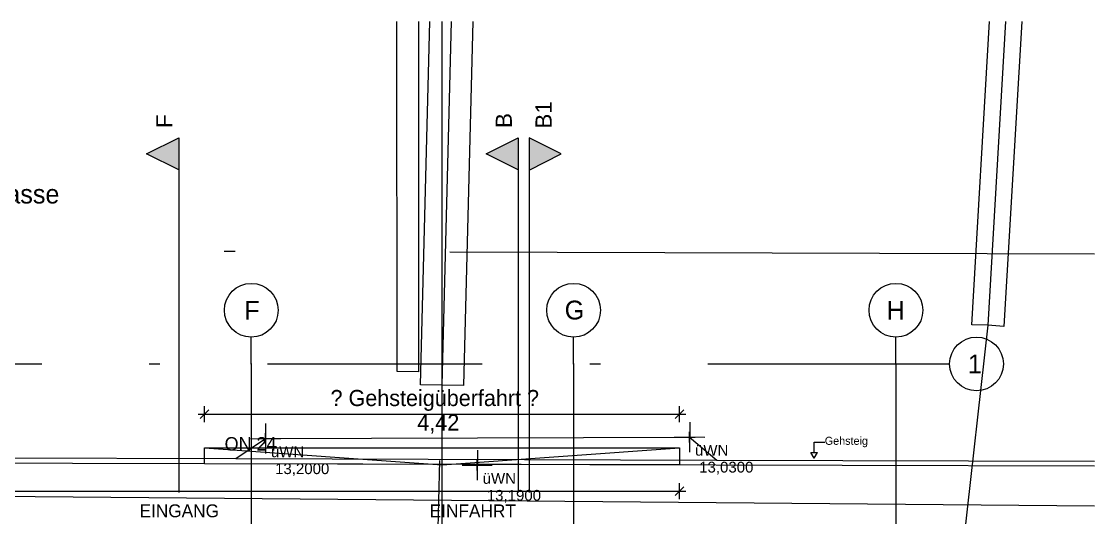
# Model space of a CAD drawing. Header units: metres. Extents: x -3.9 to 83, y -38 to 6.2.
# Drawn here: x 12.86 to 22.85, y 1.57 to 6.19 of the extents above; entities that cross this region are included whole.
import ezdxf

# ---------------------------------------------------------------- set-up
doc = ezdxf.new("R2010")
doc.units = ezdxf.units.M
doc.header["$MEASUREMENT"] = 0
for name, pattern in [('Achse', [0.004, 0.002, -0.001, 0, -0.001]), ('Fernmeldewesen', [0.013, 0.008, -0.005]), ('Fernmeldewesen VERM', [0.03, 0.02, -0.01]), ('GAS VERM', [0.013, 0.008, -0.005]), ('Schnittlinie', [0.006, 0.003, -0.0015, 0, -0.0015]), ('STROM VERM', [0.013, 0.008, -0.005]), ('TRINKWASSERVERS VERM', [0.01, 0.006, -0.002, 0, -0.002])]:
    doc.linetypes.add(name, pattern=pattern)
for name, color, linetype in [('0._EG PP_2_000 Achsraster', 7, 'Continuous'), ('0._EG PP_2_844 Umriss 2D', 7, 'Continuous'), ('0._EG PP_2_851 Marker Schnitt', 7, 'Continuous'), ('0._EG PP_2_910 Allgemein Lageplan Höhen', 7, 'Continuous'), ('0._EG PP_2_915 Allgemein Beschriftung.x', 7, 'Continuous'), ('0._EG PP_2_950 Polierplan Bemaßung', 7, 'Continuous'), ('0._EG PP_2_Fernmeldewesen_Fernmeldekabel.verm', 7, 'Continuous'), ('0._EG PP_2_Gas_Gasleitung.verm', 7, 'Continuous'), ('0._EG PP_2_Gelände_Geländepunkt.verm', 7, 'Continuous'), ('0._EG PP_2_Neubau_844 Umriss 2D', 7, 'Continuous'), ('0._EG PP_2_Straßenverkehr_Randstein Unterkante.verm', 7, 'Continuous'), ('0._EG PP_2_Straßenverkehr_Situationslinie.verm', 7, 'Continuous'), ('0._EG PP_2_Strom_Stromkabel.verm', 7, 'Continuous'), ('0._EG PP_2_Wasserversorgung_Trinkwasserleitung.verm', 7, 'Continuous')]:
    doc.layers.add(name, color=color, linetype=linetype)
doc.styles.add('ERSTELLTER_STIL_1', font='arial.ttf')
doc.styles.add('ERSTELLTER_STIL_2', font='')
doc.styles.get('ERSTELLTER_STIL_2').set_extended_font_data('Eurostile')

msp = doc.modelspace()

# ---------------------------------------------------------------- hatches: boundary and pattern name
at = {"layer": '0._EG PP_2_851 Marker Schnitt', "linetype": 'Continuous', "lineweight": 0, "true_color": 0x000000}
for points in [[(14.325, 5.105), (14.025, 4.955), (14.325, 4.805)], [(17.4851, 5.105), (17.1851, 4.955), (17.4851, 4.805)], [(17.5851, 5.1037), (17.5851, 4.8037), (17.8851, 4.9537)]]:
    msp.add_hatch(color=18, dxfattribs=at).paths.add_polyline_path(points)

# ---------------------------------------------------------------- linework, layer by layer
at = {"layer": '0._EG PP_2_000 Achsraster', "color": 5, "linetype": 'Achse', "lineweight": 0, "ltscale": 1000}
for p, q in [((15, 3), (15, 3.25)), ((18, 3), (18, 3.25)), ((21, 3), (21, 3.25)), ((-1.25, 3), (21, 3)), ((15, 3), (15, -36)), ((18, 3), (18, -36)), ((21, 3), (21.5, 3)), ((21, 3), (21, -36))]:
    msp.add_line(p, q, dxfattribs=at)
at = {"layer": '0._EG PP_2_000 Achsraster', "color": 5, "linetype": 'Continuous', "lineweight": 0, "ltscale": 1000}
for centre in [(15, 3.5), (18, 3.5), (21, 3.5), (21.75, 3)]:
    msp.add_circle(centre, 0.25, dxfattribs=at)
at = {"layer": '0._EG PP_2_000 Achsraster', "color": 5, "linetype": 'Achse', "lineweight": 0, "ltscale": 1000}
for p in [(15, 3), (15, 3), (18, 3), (18, 3), (21, 3), (21, 3), (21, 3), (21, 3)]:
    msp.add_point(p, dxfattribs=at)
at = {"layer": '0._EG PP_2_851 Marker Schnitt', "color": 7, "linetype": 'Schnittlinie', "lineweight": 13, "ltscale": 1000}
for p, q in [((14.325, 4.805), (14.325, -35.645)), ((17.4851, 4.805), (17.4851, -35.645)), ((17.5851, 4.8037), (17.5851, -35.7384))]:
    msp.add_line(p, q, dxfattribs=at)
at = {"layer": '0._EG PP_2_851 Marker Schnitt', "color": 7, "linetype": 'Continuous', "lineweight": 13, "ltscale": 1000, "flags": 128}
for points in [[(14.325, 5.105), (14.325, 4.805), (14.025, 4.955)], [(17.4851, 5.105), (17.4851, 4.805), (17.1851, 4.955)], [(17.5851, 5.1037), (17.5851, 4.8037), (17.8851, 4.9537)]]:
    msp.add_lwpolyline(points, close=True, dxfattribs=at)
at = {"layer": '0._EG PP_2_910 Allgemein Lageplan Höhen', "color": 7, "linetype": 'Continuous', "lineweight": 13, "ltscale": 1000}
for p, q in [((15.0823, 2.3059), (15.1823, 2.3059)), ((15.1323, 2.2559), (15.1323, 2.3559)), ((19.0299, 2.3203), (19.1299, 2.3203)), ((19.0799, 2.2703), (19.0799, 2.3703)), ((17.1032, 2.0084), (17.1032, 2.1084)), ((17.0532, 2.0584), (17.1532, 2.0584))]:
    msp.add_line(p, q, dxfattribs=at)
at = {"layer": '0._EG PP_2_915 Allgemein Beschriftung.x', "color": 1, "linetype": 'Continuous', "lineweight": 0, "ltscale": 1000, "flags": 128}
msp.add_lwpolyline([(18.985, 2.0605), (14.565, 2.0719), (14.565, 2.2211), (18.985, 2.2211)], close=True, dxfattribs=at)
msp.add_lwpolyline([(14.565, 2.2211), (16.775, 2.0605), (18.985, 2.2211)], dxfattribs=at)
at = {"layer": '0._EG PP_2_915 Allgemein Beschriftung.x', "color": 8, "linetype": 'Continuous', "lineweight": 13, "ltscale": 1000, "flags": 128}
msp.add_lwpolyline([(22.8486, 2.0506), (15.8036, 2.0687), (-3.9335, 2.1189)], dxfattribs=at)
at = {"layer": '0._EG PP_2_950 Polierplan Bemaßung', "color": 1, "linetype": 'Continuous', "lineweight": 13, "ltscale": 1000, "true_color": 0xfb0106}
for p, q in [((14.565, 2.4583), (14.565, 2.6083)), ((18.985, 2.4583), (18.985, 2.6083)), ((14.505, 2.5333), (14.565, 2.5333)), ((14.605, 2.5733), (14.525, 2.4933)), ((14.565, 2.5333), (18.985, 2.5333)), ((18.945, 2.4933), (19.025, 2.5733)), ((18.985, 2.5333), (19.045, 2.5333)), ((0, 1.8169), (18.985, 1.8169)), ((18.945, 1.7769), (19.025, 1.8569)), ((18.985, 1.7419), (18.985, 1.8919)), ((18.985, 1.8169), (19.045, 1.8169))]:
    msp.add_line(p, q, dxfattribs=at)
at = {"layer": '0._EG PP_2_Fernmeldewesen_Fernmeldekabel.verm', "color": 3, "linetype": 'Fernmeldewesen VERM', "lineweight": 0, "ltscale": 1000}
for p, q in [((22.0214, 6.1863), (21.8552, 3.3601)), ((21.8552, 3.3601), (21.4491, -0.2431)), ((22.8486, 1.6771), (11.7245, 1.7754))]:
    msp.add_line(p, q, dxfattribs=at)
at = {"layer": '0._EG PP_2_Fernmeldewesen_Fernmeldekabel.verm', "color": 3, "linetype": 'Fernmeldewesen', "lineweight": 0, "ltscale": 1000, "flags": 128}
msp.add_lwpolyline([(22.1717, 6.1863), (22.005, 3.3473), (21.8552, 3.3601), (21.7053, 3.3628), (21.871, 6.1863)], dxfattribs=at)
at = {"layer": '0._EG PP_2_Gas_Gasleitung.verm', "color": 54, "linetype": 'GAS VERM', "lineweight": 13, "ltscale": 1000, "true_color": 0xa8a800}
for p, q in [((16.7725, 6.1863), (16.7755, -0.3975)), ((16.8604, 6.1863), (16.7742, 2.8031)), ((16.7514, 2.1034), (16.7029, 0.0039))]:
    msp.add_line(p, q, dxfattribs=at)
at = {"layer": '0._EG PP_2_Gas_Gasleitung.verm', "color": 54, "linetype": 'GAS VERM', "lineweight": 13, "ltscale": 1000, "true_color": 0xa8a800, "flags": 128}
msp.add_lwpolyline([(17.0604, 6.1863), (16.9741, 2.7994), (16.5742, 2.8067), (16.6603, 6.1863)], dxfattribs=at)
at = {"layer": '0._EG PP_2_Gelände_Geländepunkt.verm', "color": 8, "linetype": 'Continuous', "lineweight": 0, "ltscale": 1000}
for p, q in [((15.1329, 2.4459), (15.1317, 2.1659)), ((19.0806, 2.4603), (19.0793, 2.1803)), ((14.9923, 2.3066), (15.2723, 2.3053)), ((18.9399, 2.3209), (19.2199, 2.3196)), ((17.1038, 2.1984), (17.1026, 1.9184)), ((16.9632, 2.059), (17.2432, 2.0578))]:
    msp.add_line(p, q, dxfattribs=at)
at = {"layer": '0._EG PP_2_Neubau_844 Umriss 2D', "color": 7, "linetype": 'Continuous', "lineweight": 13, "ltscale": 1000}
for p, q in [((20.2379, 2.1767), (20.2379, 2.2726)), ((20.2379, 2.2726), (20.3379, 2.2726)), ((20.2067, 2.1767), (20.2692, 2.1767)), ((20.2379, 2.1226), (20.2067, 2.1767)), ((20.2379, 2.1226), (20.2692, 2.1767))]:
    msp.add_line(p, q, dxfattribs=at)
at = {"layer": '0._EG PP_2_Straßenverkehr_Randstein Unterkante.verm', "color": 8, "linetype": 'Continuous', "lineweight": 0, "ltscale": 1000}
for p, q in [((9.4811, 2.1376), (14.8552, 2.1205)), ((14.8552, 2.1205), (19.3328, 2.1063)), ((19.3328, 2.1063), (22.8486, 2.0951))]:
    msp.add_line(p, q, dxfattribs=at)
at = {"layer": '0._EG PP_2_Straßenverkehr_Situationslinie.verm', "color": 8, "linetype": 'Continuous', "lineweight": 0, "ltscale": 1000}
for p, q in [((14.8552, 2.1205), (15.1323, 2.3059)), ((15.1323, 2.3059), (19.0799, 2.3203)), ((19.0799, 2.3203), (19.3328, 2.1063))]:
    msp.add_line(p, q, dxfattribs=at)
at = {"layer": '0._EG PP_2_Strom_Stromkabel.verm', "color": 8, "linetype": 'STROM VERM', "lineweight": 0, "ltscale": 1000, "flags": 128}
msp.add_lwpolyline([(16.5552, 6.1863), (16.5564, 2.9271), (16.3565, 2.9308), (16.3553, 6.1863)], dxfattribs=at)
at = {"layer": '0._EG PP_2_Wasserversorgung_Trinkwasserleitung.verm', "color": 140, "linetype": 'TRINKWASSERVERS VERM', "lineweight": 0, "ltscale": 1000, "true_color": 0x00b9ff}
msp.add_line((22.8486, 4.0206), (-3.9335, 4.1033), dxfattribs=at)

# ---------------------------------------------------------------- texts
at = {"layer": '0._EG PP_2_000 Achsraster', "color": 5, "linetype": 'Continuous', "lineweight": 0, "char_height": 0.175, "attachment_point": 1, "style": 'ERSTELLTER_STIL_2'}
for s, insert in [('\\A1;{\\pql;\\pt0;\\fEurostile|b0|i0|c0|p0;\\W1.000000;F}', (14.9358, 3.5875)), ('\\A1;{\\pql;\\pt0;\\fEurostile|b0|i0|c0|p0;\\W1.000000;G}', (17.9168, 3.5893)), ('\\A1;{\\pql;\\pt0;\\fEurostile|b0|i0|c0|p0;\\W1.000000;H}', (20.9125, 3.5875)), ('\\A1;{\\pql;\\pt0;\\fEurostile|b0|i0|c0|p0;\\W1.000000;1}', (21.6695, 3.0875))]:
    msp.add_mtext(s, dxfattribs=dict(at, insert=insert))
at = {"layer": '0._EG PP_2_844 Umriss 2D', "color": 7, "linetype": 'Continuous', "lineweight": 13, "insert": (20.3379, 2.2742), "char_height": 0.075, "attachment_point": 4, "style": 'ERSTELLTER_STIL_2'}
msp.add_mtext('\\A1;{\\pql;\\fEurostile|b0|i0|c0|p0;\\W1.000000;Gehsteig}', dxfattribs=at)
at = {"layer": '0._EG PP_2_851 Marker Schnitt', "color": 7, "linetype": 'Continuous', "lineweight": 13, "char_height": 0.15, "rotation": 90, "style": 'ERSTELLTER_STIL_1'}
for s, insert, attachment_point in [('\\A1;{\\pqr;\\pt0;\\fArial|b0|i0|c0|p0;\\W1.000000;B1}', (17.7951, 5.4453), 9), ('\\A1;{\\pql;\\pt0;\\fArial|b0|i0|c0|p0;\\W1.000000;F}', (14.265, 5.195), 7), ('\\A1;{\\pql;\\pt0;\\fArial|b0|i0|c0|p0;\\W1.000000;B}', (17.4251, 5.195), 7)]:
    msp.add_mtext(s, dxfattribs=dict(at, insert=insert, attachment_point=attachment_point))
at = {"layer": '0._EG PP_2_910 Allgemein Lageplan Höhen', "color": 7, "linetype": 'Continuous', "lineweight": 13, "char_height": 0.1, "attachment_point": 1, "style": 'ERSTELLTER_STIL_1'}
for s, insert in [('\\A1;{\\pql;\\fArial|b0|i0|c0|p0;\\W1.000000;üWN}', (15.1823, 2.2331)), ('\\A1;{\\pql;\\fArial|b0|i0|c0|p0;\\W1.000000;üWN}', (19.1299, 2.2474)), ('\\A1;{\\pql;\\fArial|b0|i0|c0|p0;\\W1.000000; 13,2000}', (15.1823, 2.0759)), ('\\A1;{\\pql;\\fArial|b0|i0|c0|p0;\\W1.000000; 13,0300}', (19.1299, 2.0903)), ('\\A1;{\\pql;\\fArial|b0|i0|c0|p0;\\W1.000000;üWN}', (17.1532, 1.9855)), ('\\A1;{\\pql;\\fArial|b0|i0|c0|p0;\\W1.000000; 13,1900}', (17.1532, 1.8284))]:
    msp.add_mtext(s, dxfattribs=dict(at, insert=insert))
at = {"layer": '0._EG PP_2_915 Allgemein Beschriftung.x', "color": 7, "linetype": 'Continuous', "lineweight": 13, "style": 'ERSTELLTER_STIL_2'}
for s, insert, char_height, attachment_point in [('\\A1;{\\pqc;\\fEurostile|b0|i0|c0|p0;\\W1.000000;Barawitzkagasse}', (12.3294, 4.4405), 0.175, 8), ('\\A1;{\\pql;\\fEurostile|b0|i0|c0|p0;\\W1.000000;ON \\fEurostile|b0|i0|c0|p0;\\W1.000000;24}', (14.7513, 2.193), 0.125, 7), ('\\A1;{\\pqr;\\fEurostile|b0|i0|c0|p0;\\W1.000000;EINGANG}', (14.6994, 1.6333), 0.12, 6), ('\\A1;{\\pqr;\\fEurostile|b0|i0|c0|p0;\\W1.000000;EINFAHRT}', (17.4628, 1.6333), 0.12, 6)]:
    msp.add_mtext(s, dxfattribs=dict(at, insert=insert, char_height=char_height, attachment_point=attachment_point))
at = {"layer": '0._EG PP_2_950 Polierplan Bemaßung', "color": 1, "linetype": 'Continuous', "lineweight": 13, "true_color": 0xfb0106, "char_height": 0.15, "attachment_point": 7, "style": 'ERSTELLTER_STIL_2'}
for s, insert, width in [('\\A1;{\\pql;\\fEurostile|b0|i0|c0|p0;\\W1.000000;? Gehsteigüberfahrt ?}', (15.7376, 2.5633), 2.07477), ('\\A1;{\\pql;\\fEurostile|b0|i0|c0|p0;\\W1.000000;4,42}', (16.5452, 2.3533), 0.459559)]:
    msp.add_mtext(s, dxfattribs=dict(at, insert=insert, width=width))

doc.saveas('drawing.dxf')
